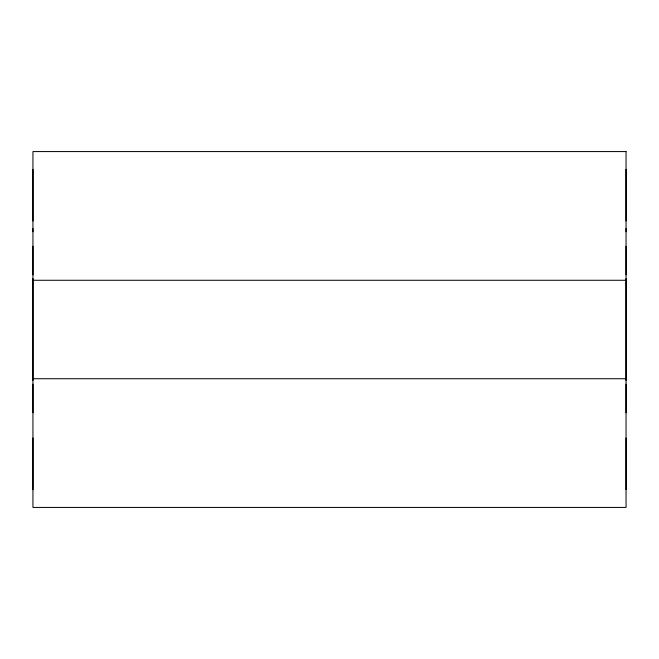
<?xml version="1.0" encoding="UTF-8"?>
<svg xmlns="http://www.w3.org/2000/svg" width="659" height="659" viewBox="0 0 659 659"><rect width="100%" height="100%" fill="white"/><g stroke="black" fill="none" stroke-linecap="round" stroke-linejoin="round"><path stroke-width="0.99" d="M32.95 489.662L32.95 437.963M32.95 412.748L32.95 384.156M32.95 380.416L32.95 278.584M32.95 274.844L32.95 246.252M32.95 231.713L32.95 228.582M32.95 221.037L32.95 169.338M626.05 489.662L626.05 437.963M626.05 412.748L626.05 384.156M626.05 380.416L626.05 278.584M626.05 274.844L626.05 246.252M626.05 231.713L626.05 228.582M626.05 221.037L626.05 169.338M32.95 280.273L626.05 280.273M32.95 378.727L626.05 378.727M626.05 151.57L32.95 151.57L32.95 507.43L626.05 507.43L626.05 151.57"/></g></svg>
